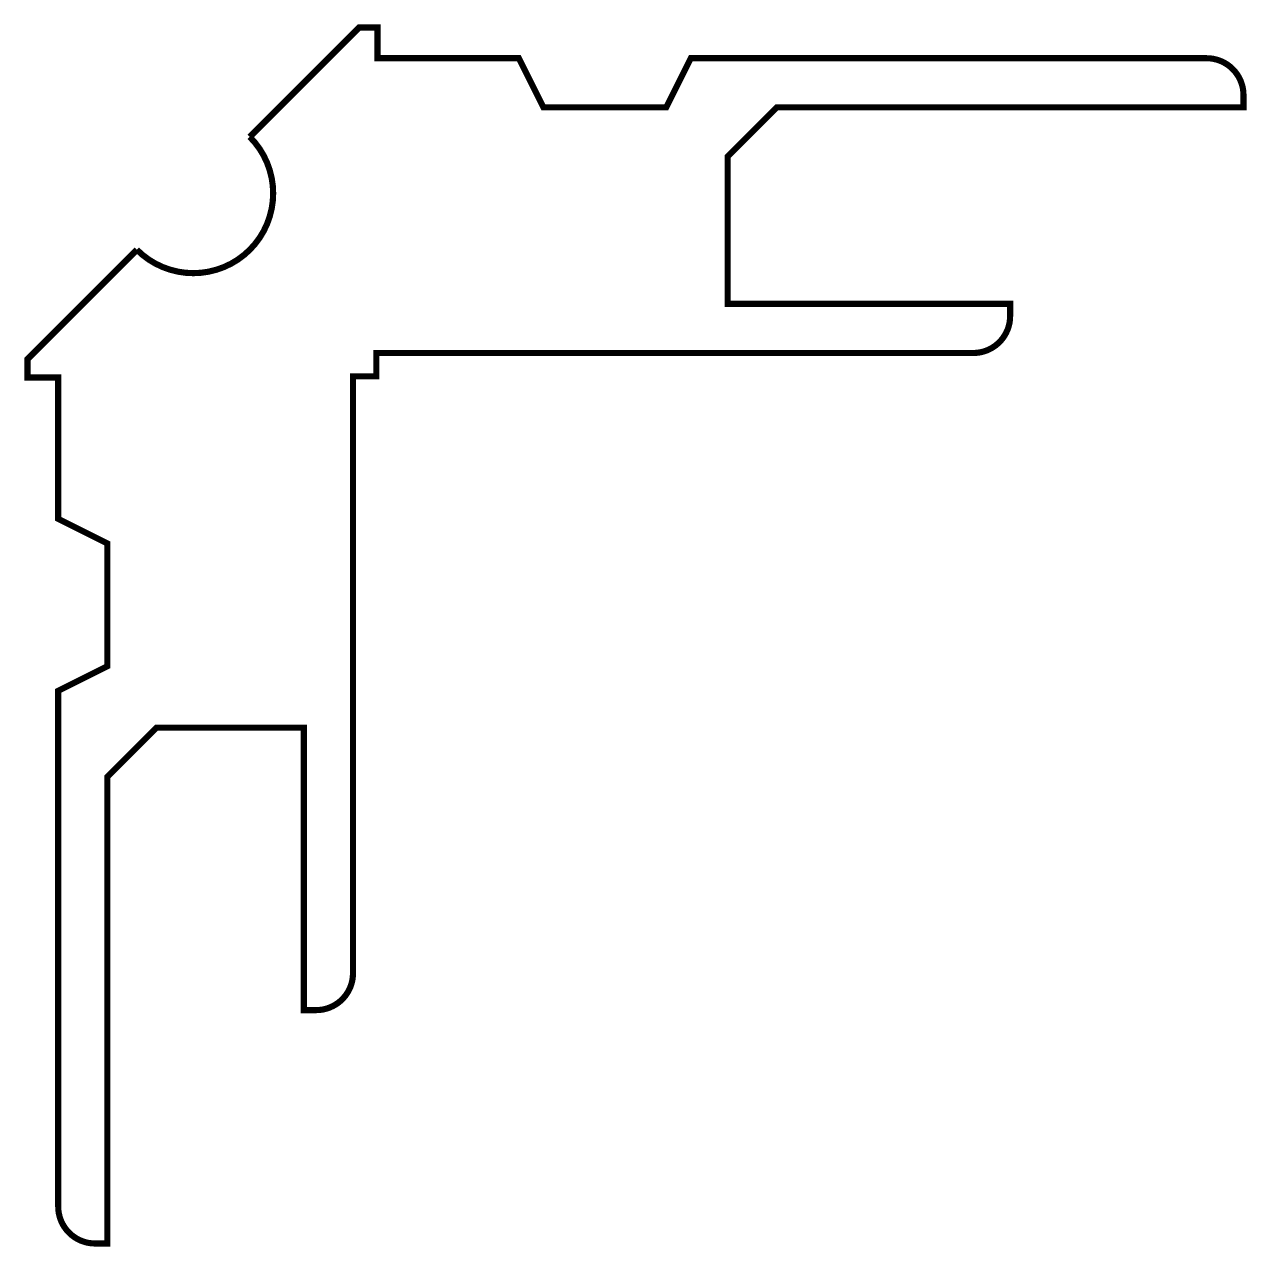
# Model space of a CAD drawing. Extents: x 65.3 to 164.8, y 71.9 to 171.4.
import ezdxf

# ---------------------------------------------------------------- set-up
doc = ezdxf.new("R2010")
doc.units = 0
doc.layers.get('0').update_dxf_attribs({"linetype": 'CONTINUOUS'})

msp = doc.modelspace()

# ---------------------------------------------------------------- linework, layer by layer
at = {"const_width": 0.5}
msp.add_lwpolyline([(68.044, 117.185), (72.044, 119.185), (72.044, 129.185), (68.044, 131.185), (68.044, 142.685), (65.544, 142.685), (65.544, 144.185), (74.448, 153.089, 1), (83.64, 162.281), (92.544, 171.185), (94.044, 171.185), (94.044, 168.685), (105.544, 168.685), (107.544, 164.685), (117.544, 164.685), (119.544, 168.685), (161.544, 168.685, -0.414214), (164.544, 165.685), (164.544, 164.685), (126.544, 164.685), (122.544, 160.685), (122.544, 148.685), (145.544, 148.685), (145.544, 147.685, -0.414214), (142.544, 144.685), (93.944, 144.685), (93.944, 142.785), (92.044, 142.785), (92.044, 94.185, -0.414214), (89.044, 91.185), (88.044, 91.185), (88.044, 114.185), (76.044, 114.185), (72.044, 110.185), (72.044, 72.185), (71.044, 72.185, -0.414214), (68.044, 75.185)], format="xyb", close=True, dxfattribs=at)

doc.saveas('drawing.dxf')
